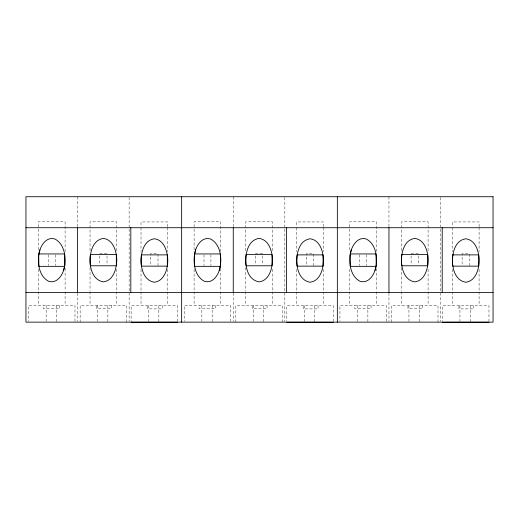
<?xml version="1.0" encoding="UTF-8"?>
<svg xmlns="http://www.w3.org/2000/svg" width="519" height="519" viewBox="0 0 519 519"><rect width="100%" height="100%" fill="white"/><g stroke="black" fill="none" stroke-linecap="round" stroke-linejoin="round"><path stroke-width="0.39" stroke-dasharray="2.6 1.95" d="M99.719 253.525L107.018 253.525M255.419 253.525L262.718 253.525M411.119 253.525L418.418 253.525M488.976 321.475L488.976 305.548L442.532 305.548L442.532 321.475M479.089 226.764L479.089 221.937L452.419 221.937L452.419 226.764M479.089 227.569L479.089 251.683M479.089 269.374L479.089 291.075M479.089 291.879L479.089 305.548M473.737 305.548L473.737 308.889L458.945 308.889L458.945 305.548M470.253 305.548L470.253 322.273M469.423 265.709L469.403 253.648L462.105 253.648L462.124 265.709M459.931 305.548L459.931 321.475M452.419 227.569L452.419 251.683M452.419 269.374L452.419 291.075M452.419 291.879L452.419 305.548M440.534 197.538L440.534 228.289M440.534 229.093L440.534 321.332M437.991 322.143L437.991 305.425L391.54 305.425L391.54 322.143M428.097 250.755L428.097 221.814L401.434 221.814L401.434 252.364M428.097 269.244L428.097 290.951M428.097 291.756L428.097 305.425M422.751 305.425L422.751 308.766L407.96 308.766L407.96 305.425M419.268 305.425L419.268 322.143M418.418 255.893L418.418 264.56M411.119 255.893L411.119 264.56M408.946 305.425L408.946 321.345M401.434 267.635L401.434 290.951M401.434 291.756L401.434 305.425M388.958 196.727L388.958 226.667M388.958 293.014L388.958 321.332M386.383 321.345L386.383 305.425L339.932 305.425L339.932 321.345M376.502 251.559L376.502 221.814L349.806 221.814L349.806 250.755M376.502 268.44L376.502 290.951M376.502 291.756L376.502 305.425M371.027 305.425L371.027 308.766L354.795 308.766L354.795 305.425M367.874 305.425L367.874 322.143M366.622 254.79L366.622 265.631M359.686 254.79L359.686 265.631M357.552 305.425L357.552 321.345M349.806 269.244L349.806 290.951M349.806 291.756L349.806 305.425M333.276 321.475L333.276 305.548L286.832 305.548L286.832 321.475M323.389 226.764L323.389 221.937L296.719 221.937L296.719 226.764M323.389 227.569L323.389 251.683M323.389 269.374L323.389 291.075M323.389 291.879L323.389 305.548M318.037 305.548L318.037 308.889L303.245 308.889L303.245 305.548M314.553 305.548L314.553 322.273M313.723 265.709L313.703 253.648L306.405 253.648L306.424 265.709M304.231 305.548L304.231 321.475M296.719 227.569L296.719 251.683M296.719 269.374L296.719 291.075M296.719 291.879L296.719 305.548M284.834 197.538L284.834 228.289M284.834 229.093L284.834 321.332M282.291 322.143L282.291 305.425L235.84 305.425L235.84 322.143M272.397 250.755L272.397 221.814L245.734 221.814L245.734 252.364M272.397 269.244L272.397 290.951M272.397 291.756L272.397 305.425M267.051 305.425L267.051 308.766L252.26 308.766L252.26 305.425M263.568 305.425L263.568 322.143M262.718 255.893L262.718 264.56M255.419 255.893L255.419 264.56M253.246 305.425L253.246 321.345M245.734 267.635L245.734 290.951M245.734 291.756L245.734 305.425M233.258 196.727L233.258 226.667M233.258 293.014L233.258 321.332M230.683 321.345L230.683 305.425L184.232 305.425L184.232 321.345M220.802 251.559L220.802 221.814L194.106 221.814L194.106 250.755M220.802 268.44L220.802 290.951M220.802 291.756L220.802 305.425M215.327 305.425L215.327 308.766L199.095 308.766L199.095 305.425M212.174 305.425L212.174 322.143M210.922 254.79L210.922 265.631M203.986 254.79L203.986 265.631M201.852 305.425L201.852 321.345M194.106 269.244L194.106 290.951M194.106 291.756L194.106 305.425M177.576 321.475L177.576 305.548L131.132 305.548L131.132 321.475M167.689 226.764L167.689 221.937L141.019 221.937L141.019 226.764M167.689 227.569L167.689 251.683M167.689 269.374L167.689 291.075M167.689 291.879L167.689 305.548M162.337 305.548L162.337 308.889L147.545 308.889L147.545 305.548M158.853 305.548L158.853 322.273M158.023 265.709L158.003 253.648L150.705 253.648L150.724 265.709M148.531 305.548L148.531 321.475M141.019 227.569L141.019 251.683M141.019 269.374L141.019 291.075M141.019 291.879L141.019 305.548M129.134 197.538L129.134 228.289M129.134 229.093L129.134 321.332M126.591 322.143L126.591 305.425L80.14 305.425L80.14 322.143M116.697 250.755L116.697 221.814L90.034 221.814L90.034 252.364M116.697 269.244L116.697 290.951M116.697 291.756L116.697 305.425M111.351 305.425L111.351 308.766L96.56 308.766L96.56 305.425M107.868 305.425L107.868 322.143M107.018 255.893L107.018 264.56M99.719 255.893L99.719 264.56M97.546 305.425L97.546 321.345M90.034 267.635L90.034 290.951M90.034 291.756L90.034 305.425M77.558 196.727L77.558 226.667M77.558 293.014L77.558 321.332M74.983 321.345L74.983 305.425L28.532 305.425L28.532 321.345M65.102 251.559L65.102 221.814L38.406 221.814L38.406 250.755M65.102 268.44L65.102 290.951M65.102 291.756L65.102 305.425M59.627 305.425L59.627 308.766L43.395 308.766L43.395 305.425M56.474 305.425L56.474 322.143M55.222 254.79L55.222 265.631M48.286 254.79L48.286 265.631M46.152 305.425L46.152 321.345M38.406 269.244L38.406 290.951M38.406 291.756L38.406 305.425"/><path stroke-width="0.78" d="M38.893 253.947C37.407 263.652 39.081 276.257 48.637 281.292C57.615 284.062 63.454 273.87 64.615 266.344C66.108 256.639 64.434 244.034 54.871 239C45.893 236.229 40.06 246.421 38.893 253.947L64.615 253.947L64.81 265.196L63.558 270.496M194.593 253.947C193.107 263.652 194.781 276.257 204.337 281.292C213.315 284.062 219.154 273.87 220.316 266.344C221.808 256.639 220.134 244.034 210.571 239C201.593 236.229 195.76 246.421 194.593 253.947L220.316 253.947L220.51 265.196L219.258 270.496M350.293 253.947C348.807 263.652 350.481 276.257 360.037 281.292C369.015 284.062 374.854 273.87 376.016 266.344C377.508 256.639 375.834 244.034 366.271 239C357.293 236.229 351.46 246.421 350.293 253.947L376.016 253.947L376.21 265.196L374.958 270.496M39.957 249.795L38.704 255.095L38.893 266.344L64.615 266.344M195.657 249.795L194.404 255.095L194.593 266.344L220.316 266.344M351.357 249.795L350.104 255.095L350.293 266.344L376.016 266.344M25.95 227.724L493.05 227.724M25.95 292.567L493.05 292.567M131.132 322.273L177.576 322.273M286.832 322.273L333.276 322.273M442.532 322.273L488.976 322.273M442.214 227.724L442.214 292.567M388.958 227.724L388.958 292.567M337.35 196.727L337.35 322.143M286.514 227.724L286.514 292.567M233.258 227.724L233.258 292.567M181.65 196.727L181.65 322.143M130.814 227.724L130.814 292.567M77.558 227.724L77.558 292.567M90.403 254.518C88.911 264.586 91.37 279.923 103.365 281.882C113.376 280.656 116.652 268.738 116.788 260.149C116.652 251.553 113.376 239.642 103.365 238.409C91.195 240.252 89.229 255.873 90.403 265.773L116.327 265.773L116.327 254.518L90.403 254.518M141.415 254.881C139.916 264.95 142.375 280.279 154.37 282.245C164.38 281.019 167.656 269.102 167.793 260.506C167.656 251.916 164.38 239.999 154.37 238.772C142.206 240.608 140.234 256.237 141.415 266.137L167.332 266.137L167.332 254.881L141.415 254.881M246.103 254.518C244.611 264.586 247.07 279.923 259.065 281.882C269.076 280.656 272.352 268.738 272.488 260.149C272.352 251.553 269.076 239.642 259.065 238.409C246.895 240.252 244.929 255.873 246.103 265.773L272.027 265.773L272.027 254.518L246.103 254.518M297.115 254.881C295.616 264.95 298.075 280.279 310.07 282.245C320.08 281.019 323.356 269.102 323.493 260.506C323.356 251.916 320.08 239.999 310.07 238.772C297.906 240.608 295.934 256.237 297.115 266.137L323.032 266.137L323.032 254.881L297.115 254.881M401.803 254.518C400.311 264.586 402.77 279.923 414.765 281.882C424.776 280.656 428.052 268.738 428.188 260.149C428.052 251.553 424.776 239.642 414.765 238.409C402.595 240.252 400.629 255.873 401.803 265.773L427.727 265.773L427.727 254.518L401.803 254.518M452.815 254.881C451.316 264.95 453.775 280.279 465.77 282.245C475.78 281.019 479.056 269.102 479.193 260.506C479.056 251.916 475.78 239.999 465.77 238.772C453.606 240.608 451.634 256.237 452.815 266.137L478.732 266.137L478.732 254.881L452.815 254.881M493.05 196.727L25.95 196.727L25.95 322.143L493.05 322.143L493.05 196.727"/></g></svg>
